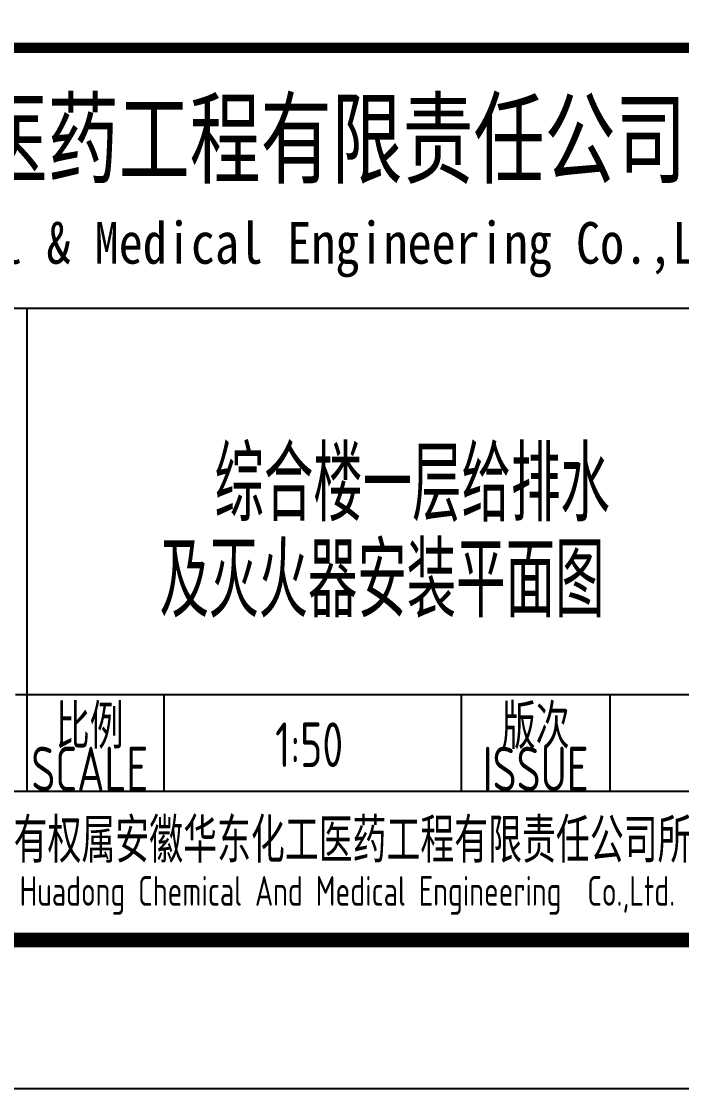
# Model space of a CAD drawing. Extents: x 6128144 to 12201635, y -1670122 to -706096.
# Drawn here: x 6335018 to 6339460, y -753340 to -746162 of the extents above; entities that cross this region are included whole.
import ezdxf
from ezdxf.enums import TextEntityAlignment as Align

# ---------------------------------------------------------------- set-up
doc = ezdxf.new("R2010")
doc.units = 0
doc.header["$LTSCALE"] = 1000
doc.header["$MEASUREMENT"] = 0
doc.layers.get('0').update_dxf_attribs({"linetype": 'CONTINUOUS'})
doc.layers.add('PUB_TITLE', color=4, linetype='CONTINUOUS')
doc.styles.add('AHD', font='sceie.shx', dxfattribs={"width": 0.7, "bigfont": 'sceic.shx'})
doc.styles.add('sceie', font='sceie.shx', dxfattribs={"bigfont": 'sceic.shx'})
doc.styles.add('宋体', font='', dxfattribs={"width": 0.7})
doc.styles.get('宋体').set_extended_font_data('SimSun')

msp = doc.modelspace()

# ---------------------------------------------------------------- linework, layer by layer
for p, q in [((6329478.2, -748089.6), (6340478.2, -748089.6)), ((6335058.2, -751339.6), (6335058.2, -748089.6)), ((6335058.2, -751339.6), (6335058.2, -748089.6)), ((6335058.2, -751339.6), (6335058.2, -748089.6)), ((6335058.2, -751339.6), (6335058.2, -748089.6)), ((6334978.2, -750689.6), (6347478.2, -750689.6)), ((6335978.2, -751339.6), (6335978.2, -750689.6)), ((6337978.2, -751339.6), (6337978.2, -750689.6)), ((6338978.2, -751339.6), (6338978.2, -750689.6)), ((6329478.2, -751339.6), (6347478.2, -751339.6)), ((6329478.2, -752339.6), (6347478.2, -752339.6))]:
    msp.add_line(p, q)
at = {"const_width": 70}
msp.add_lwpolyline([(6347478.2, -746339.6), (6329478.2, -746339.6)], dxfattribs=at)
at = {"layer": 'PUB_TITLE', "color": 4}
msp.add_lwpolyline([(6289078.2, -753339.6), (6348478.2, -753339.6), (6348478.2, -711339.6), (6289078.2, -711339.6)], close=True, dxfattribs=at)
at = {"layer": 'PUB_TITLE', "color": 4, "const_width": 100}
msp.add_lwpolyline([(6291578.2, -752339.6), (6347478.2, -752339.6), (6347478.2, -712339.6), (6291578.2, -712339.6)], close=True, dxfattribs=at)

# ---------------------------------------------------------------- texts
for s, height, style, width, p in [('安徽华东化工医药工程有限责任公司', 500, '宋体', 0.7, (6335673.1, -746939.6)), ('Anhui Huadong Chemical & Medical Engineering Co.,Ltd', 280, '宋体', 0.85, (6335673.1, -747689.6)), ('综合楼一层给排水', 500, 'AHD', 0.7, (6337647.1, -749249.5)), ('及灭火器安装平面图', 500, 'AHD', 0.7, (6337444.8, -749895.5)), ('比例', 300, 'sceie', 0.8, (6335478.2, -750889.6)), ('版次', 300, 'sceie', 0.8, (6338478.2, -750889.6)), ('1:50', 300, 'sceie', 0.8, (6336954.1, -751026.5)), ('SCALE', 300, 'sceie', 0.8, (6335478.2, -751189.6)), ('ISSUE', 300, 'sceie', 0.8, (6338478.2, -751189.6)), ('本文件专有权属安徽华东化工医药工程有限责任公司所有,未经许可不得复制或转让给第三方', 300, 'sceie', 0.8, (6338649.3, -751688.5)), ('The proprietary right of this document belongs to Anhui Huadong Chemical And Medical Engineering  Co.,Ltd.  and any replication or transfer to the 3rd. side is forbidden without its permission. ', 200, 'AHD', 0.8, (6338470.4, -752039.6))]:
    msp.add_text(s, height=height, dxfattribs=dict(style=style, width=width)).set_placement(p, align=Align.MIDDLE)

doc.saveas('drawing.dxf')
